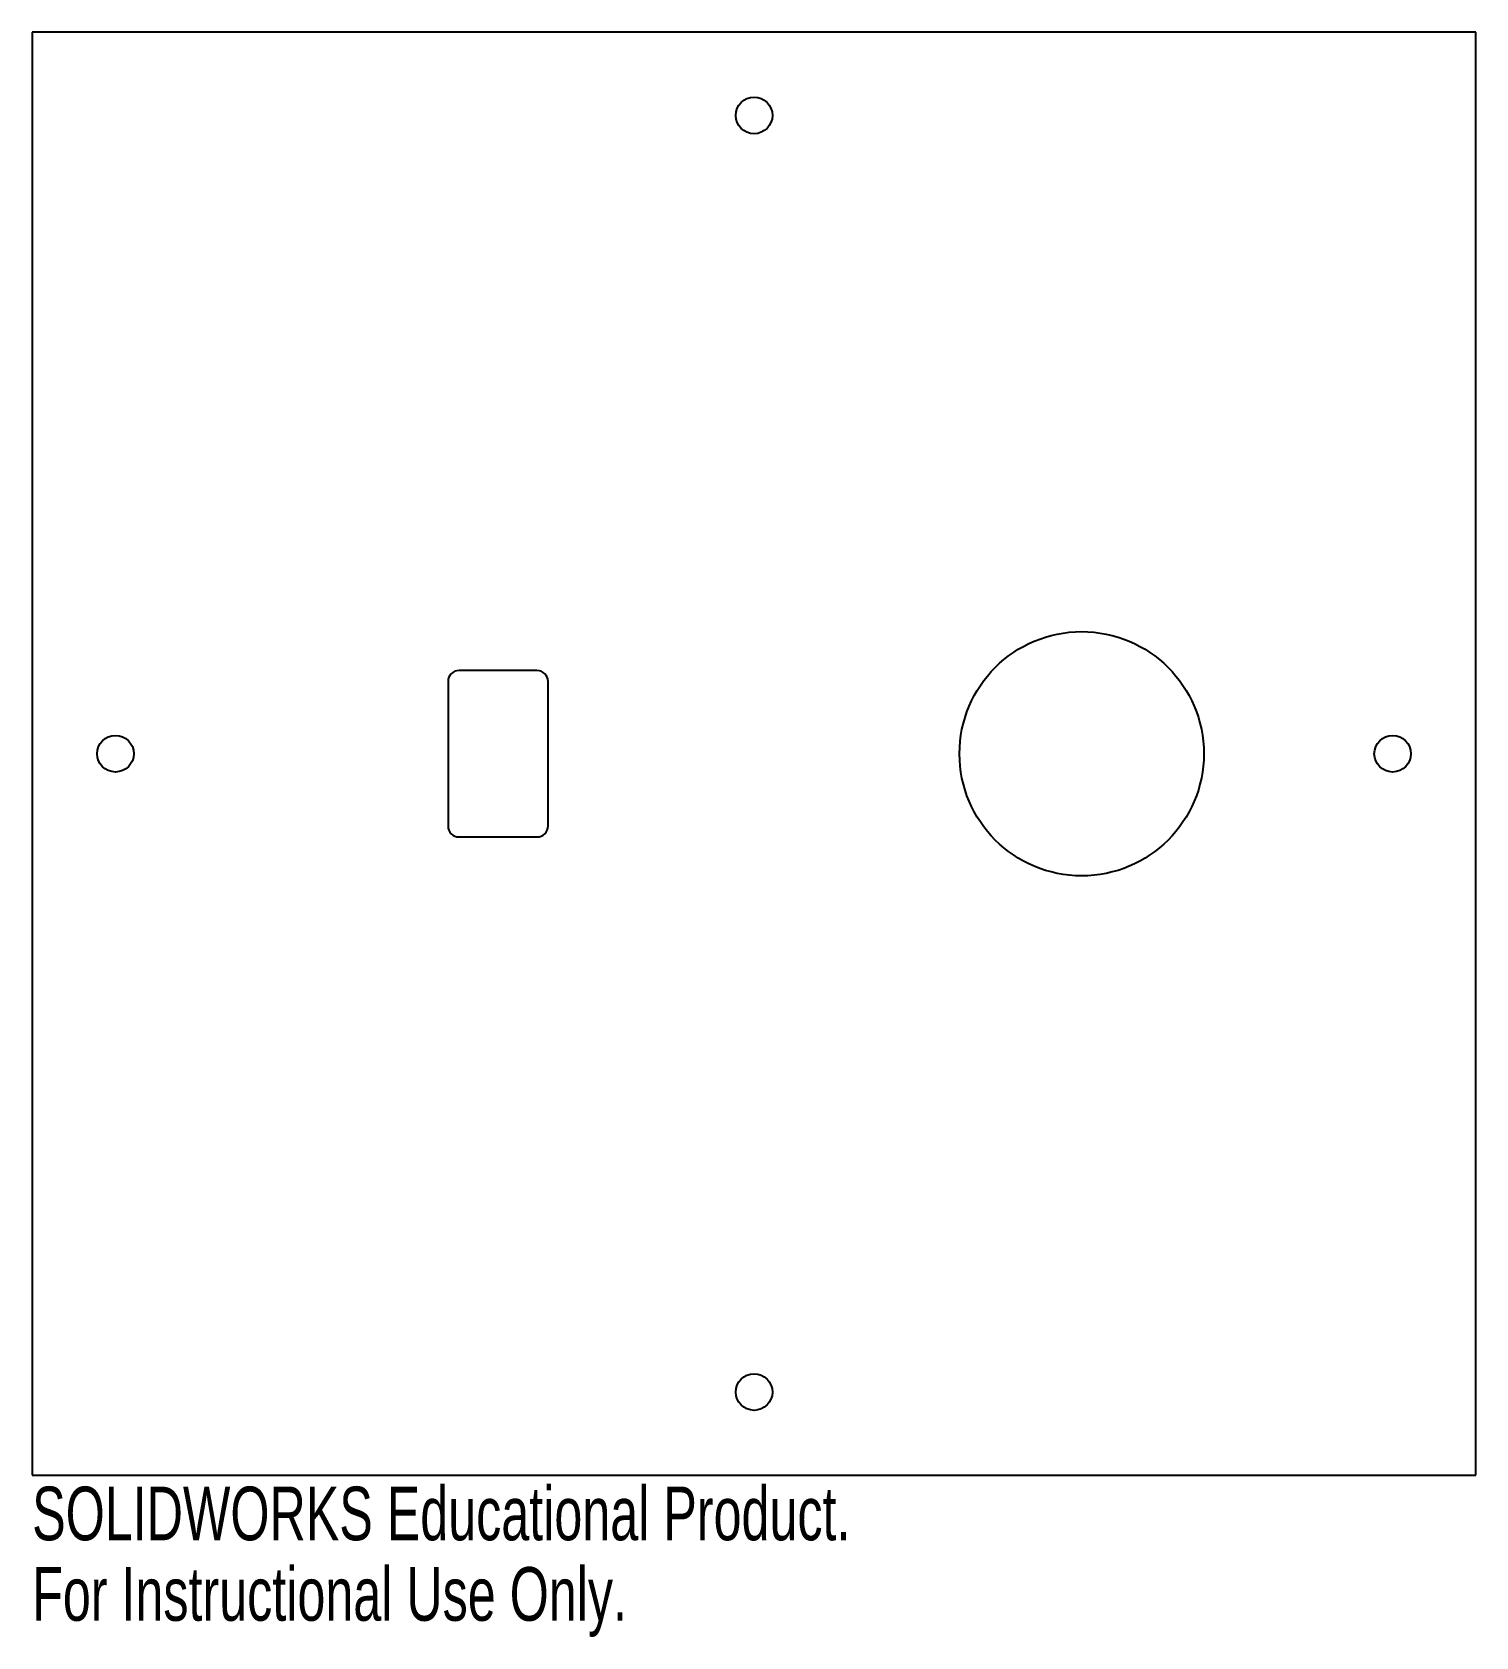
# Model space of a CAD drawing. Header units: millimetres. Extents: x -61 to 69, y -78 to 67.
import ezdxf

# ---------------------------------------------------------------- set-up
doc = ezdxf.new("R2010")
doc.units = ezdxf.units.MM
doc.styles.add('SLDTEXTSTYLE0', font='TXT', dxfattribs={"width": 0.7})

msp = doc.modelspace()

# ---------------------------------------------------------------- linework, layer by layer
at = {"color": 7, "linetype": 'Continuous', "lineweight": 25}
for p, q in [((69.47, 66.95), (-60.53, 66.95)), ((-60.53, 66.95), (-60.53, -63.05)), ((69.47, -63.05), (69.47, 66.95)), ((-15.08, 9.45), (-22.08, 9.45)), ((-23.08, 8.45), (-23.08, -4.55)), ((-14.08, -4.55), (-14.08, 8.45)), ((-22.08, -5.55), (-15.08, -5.55)), ((-60.53, -63.05), (69.47, -63.05))]:
    msp.add_line(p, q, dxfattribs=at)
for centre, radius in [((4.47, 59.45), 1.65), ((33.97, 1.95), 11), ((-53.03, 1.95), 1.65), ((61.97, 1.95), 1.65), ((4.47, -55.55), 1.65)]:
    msp.add_circle(centre, radius, dxfattribs=at)
for centre, start, end in [((-22.08, 8.45), 90, 180), ((-15.08, 8.45), 0, 90), ((-22.08, -4.55), 180, 270), ((-15.08, -4.55), 270, 0)]:
    msp.add_arc(centre, 1, start, end, dxfattribs=at)

# ---------------------------------------------------------------- texts
at = {"color": 7, "linetype": 'Continuous', "char_height": 4.8336, "attachment_point": 1, "style": 'SLDTEXTSTYLE0'}
for s, insert in [('SOLIDWORKS Educational Product.', (-60.53, -64.07)), ('For Instructional Use Only.', (-60.53, -71.32))]:
    msp.add_mtext(s, dxfattribs=dict(at, insert=insert))

doc.saveas('drawing.dxf')
